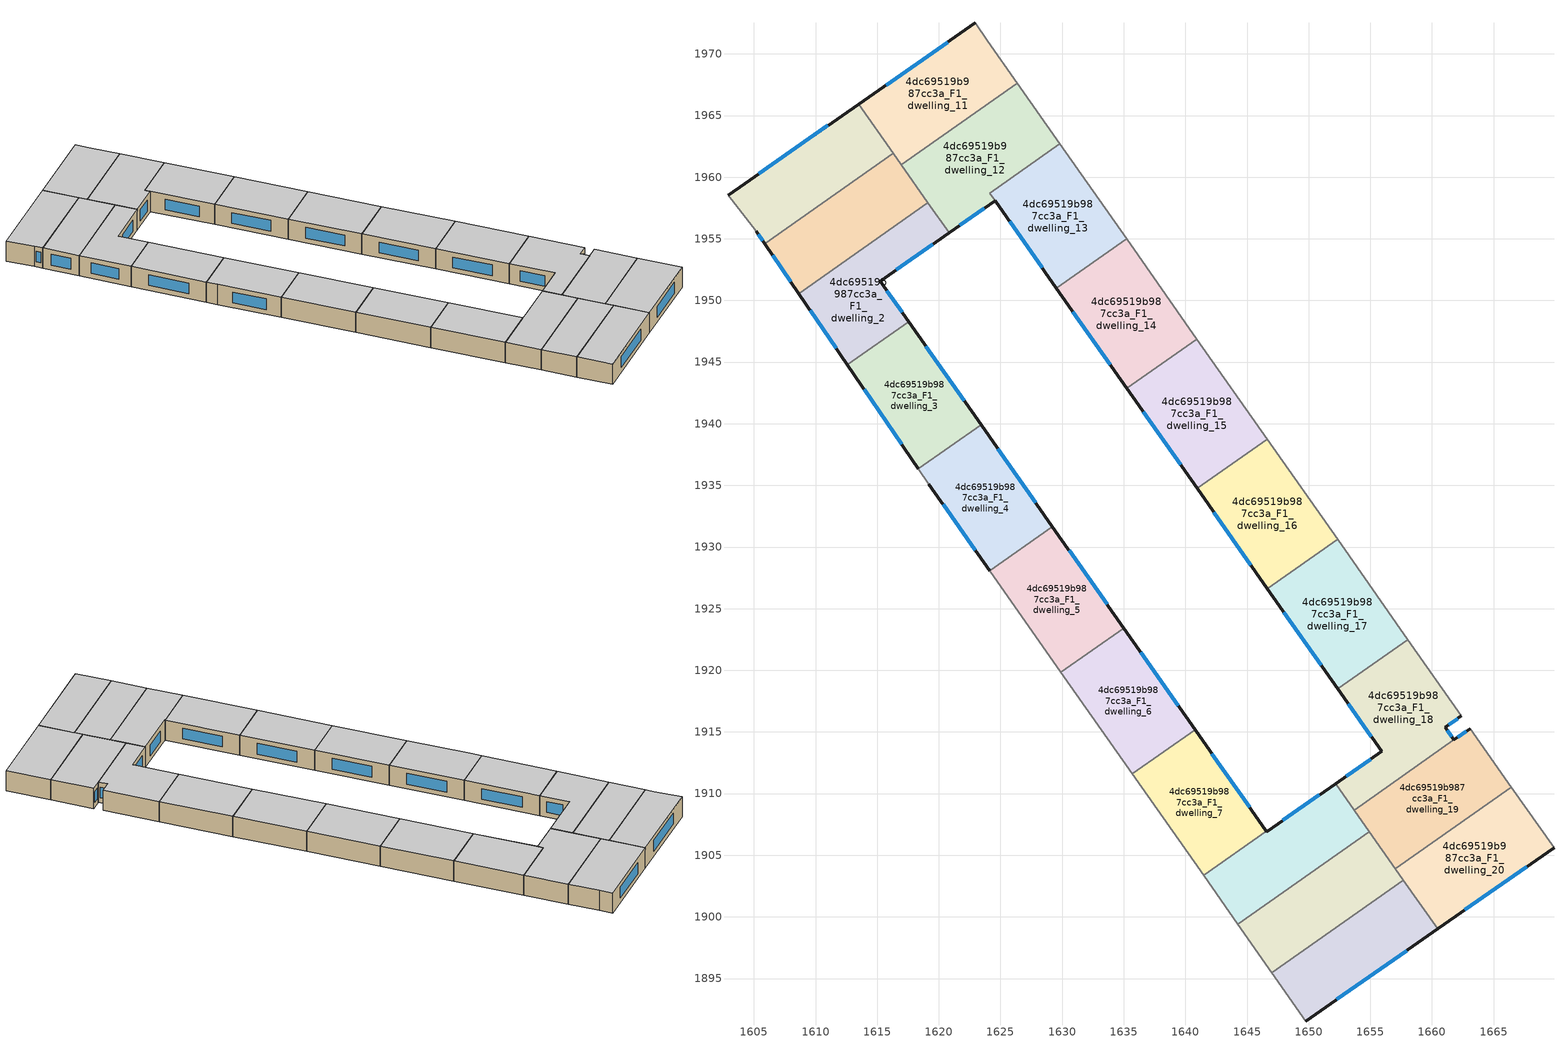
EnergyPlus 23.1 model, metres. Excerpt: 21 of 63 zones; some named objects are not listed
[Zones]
4dc69519b987cc3a_F1_dwelling_0
 floor to 4dc69519b987cc3a_F0_dwelling_0 (EU_floor_Construction): 1613.5,1965.93 1616.3,1961.93 1605.86,1954.61 1605.18,1955.61 1602.9,1958.54 z3
 wall outside (EU_wall_Construction): 1605.18,1955.61 1605.86,1954.61 / 1613.5,1965.93 1602.9,1958.54 z3:6
 wall adiabatic (EU_wall_Construction): 1602.9,1958.54 1605.18,1955.61 z3:6
 wall to 4dc69519b987cc3a_F1_dwelling_1 (EU_wall_Construction): 1605.86,1954.61 1616.3,1961.93 z3:6
 wall to 4dc69519b987cc3a_F1_dwelling_11 (EU_wall_Construction): 1616.3,1961.93 1613.5,1965.93 z3:6
 window (EU_Window_Construction): 1605.34,1955.37 1605.7,1954.84 / 1611.01,1964.19 1605.39,1960.27 z3.7:5.3
 ceiling to 4dc69519b987cc3a_F2_dwelling_0 (EU_floor_Construction): 1616.3,1961.93 1613.5,1965.93 1602.9,1958.54 1605.18,1955.61 1605.86,1954.61 z6
4dc69519b987cc3a_F1_dwelling_1
 floor to 4dc69519b987cc3a_F0_dwelling_1 (EU_floor_Construction): 1616.3,1961.93 1619.12,1957.92 1608.63,1950.56 1605.86,1954.61 z3
 wall outside (EU_wall_Construction): 1605.86,1954.61 1608.63,1950.56 z3:6
 wall to 4dc69519b987cc3a_F1_dwelling_2 (EU_wall_Construction): 1608.63,1950.56 1619.12,1957.92 z3:6
 wall to 4dc69519b987cc3a_F1_dwelling_12 (EU_wall_Construction): 1619.12,1957.92 1616.96,1961 z3:6
 wall to 4dc69519b987cc3a_F1_dwelling_11 (EU_wall_Construction): 1616.96,1961 1616.3,1961.94 z3:6
 window (EU_Window_Construction): 1606.51,1953.66 1607.98,1951.51 z3.7:5.3
 ceiling to 4dc69519b987cc3a_F2_dwelling_1 (EU_floor_Construction): 1619.12,1957.92 1616.3,1961.93 1605.86,1954.61 1608.63,1950.56 z6
4dc69519b987cc3a_F1_dwelling_10
 floor to 4dc69519b987cc3a_F0_dwelling_10 (EU_floor_Construction): 1657.69,1902.97 1660.46,1899.02 1649.76,1891.55 1647.01,1895.47 z3
 wall outside (EU_wall_Construction): 1649.76,1891.55 1660.46,1899.02 z3:6
 wall to 4dc69519b987cc3a_F1_dwelling_9 (EU_wall_Construction): 1657.69,1902.97 1647.01,1895.47 z3:6
 wall adiabatic (EU_wall_Construction): 1647.01,1895.47 1649.76,1891.55 z3:6
 wall to 4dc69519b987cc3a_F1_dwelling_20 (EU_wall_Construction): 1660.46,1899.02 1657.69,1902.97 z3:6
 window (EU_Window_Construction): 1652.27,1893.31 1657.95,1897.27 z3.7:5.3
 ceiling to 4dc69519b987cc3a_F2_dwelling_10 (EU_floor_Construction): 1660.46,1899.02 1657.69,1902.97 1647.01,1895.47 1649.76,1891.55 z6
4dc69519b987cc3a_F1_dwelling_11
 floor to 4dc69519b987cc3a_F0_dwelling_11 (EU_floor_Construction): 1623.98,1971.01 1626.37,1967.61 1616.96,1961 1613.5,1965.93 1622.94,1972.5 z3
 wall outside (EU_wall_Construction): 1622.94,1972.5 1613.5,1965.93 z3:6
 wall adiabatic (EU_wall_Construction): 1626.37,1967.61 1623.98,1971.01 1622.94,1972.5 z3:6
 wall to 4dc69519b987cc3a_F1_dwelling_12 (EU_wall_Construction): 1616.96,1961 1626.37,1967.61 z3:6
 window (EU_Window_Construction): 1620.72,1970.96 1615.72,1967.47 z3.7:5.3
 ceiling to 4dc69519b987cc3a_F2_dwelling_11 (EU_floor_Construction): 1626.37,1967.61 1623.98,1971.01 1622.94,1972.5 1613.5,1965.93 1616.96,1961 z6
4dc69519b987cc3a_F1_dwelling_12
 floor to 4dc69519b987cc3a_F0_dwelling_12 (EU_floor_Construction): 1626.37,1967.61 1629.81,1962.7 1624.12,1958.71 1624.57,1958.08 1620.84,1955.47 1616.96,1961 z3
 wall outside (EU_wall_Construction): 1620.84,1955.47 1624.57,1958.08 z3:6
 wall adiabatic (EU_wall_Construction): 1629.81,1962.7 1626.37,1967.61 z3:6
 wall to 4dc69519b987cc3a_F1_dwelling_13 (EU_wall_Construction): 1624.13,1958.71 1629.81,1962.7 / 1624.57,1958.08 1624.12,1958.71 z3:6
 wall to 4dc69519b987cc3a_F1_dwelling_2 (EU_wall_Construction): 1619.12,1957.92 1620.84,1955.47 z3:6
 window (EU_Window_Construction): 1621.71,1956.08 1623.69,1957.46 z3.7:5.3
 ceiling to 4dc69519b987cc3a_F2_dwelling_12 (EU_floor_Construction): 1624.57,1958.08 1624.12,1958.71 1629.81,1962.7 1626.37,1967.61 1616.96,1961 1620.84,1955.47 z6
4dc69519b987cc3a_F1_dwelling_13
 floor to 4dc69519b987cc3a_F0_dwelling_13 (EU_floor_Construction): 1629.81,1962.7 1635.23,1954.99 1629.54,1950.99 1624.13,1958.71 z3
 wall outside (EU_wall_Construction): 1624.57,1958.08 1629.54,1950.99 z3:6
 wall to 4dc69519b987cc3a_F1_dwelling_14 (EU_wall_Construction): 1629.54,1950.99 1635.23,1954.99 z3:6
 wall adiabatic (EU_wall_Construction): 1635.23,1954.99 1629.81,1962.7 z3:6
 window (EU_Window_Construction): 1625.74,1956.41 1628.37,1952.66 z3.7:5.3
 ceiling to 4dc69519b987cc3a_F2_dwelling_13 (EU_floor_Construction): 1635.23,1954.99 1629.81,1962.7 1624.13,1958.71 1629.54,1950.99 z6
4dc69519b987cc3a_F1_dwelling_14
 floor to 4dc69519b987cc3a_F0_dwelling_14 (EU_floor_Construction): 1635.23,1954.99 1640.93,1946.86 1635.24,1942.87 1629.54,1950.99 z3
 wall outside (EU_wall_Construction): 1629.54,1950.99 1635.24,1942.87 z3:6
 wall adiabatic (EU_wall_Construction): 1640.93,1946.86 1635.23,1954.99 z3:6
 wall to 4dc69519b987cc3a_F1_dwelling_15 (EU_wall_Construction): 1635.24,1942.87 1640.93,1946.86 z3:6
 window (EU_Window_Construction): 1630.88,1949.08 1633.9,1944.78 z3.7:5.3
 ceiling to 4dc69519b987cc3a_F2_dwelling_14 (EU_floor_Construction): 1640.93,1946.86 1635.23,1954.99 1629.54,1950.99 1635.24,1942.87 z6
4dc69519b987cc3a_F1_dwelling_15
 floor to 4dc69519b987cc3a_F0_dwelling_15 (EU_floor_Construction): 1640.93,1946.86 1646.64,1938.74 1640.95,1934.75 1635.24,1942.87 z3
 wall outside (EU_wall_Construction): 1635.24,1942.87 1640.95,1934.75 z3:6
 wall adiabatic (EU_wall_Construction): 1646.64,1938.74 1640.93,1946.86 z3:6
 wall to 4dc69519b987cc3a_F1_dwelling_16 (EU_wall_Construction): 1640.95,1934.75 1646.64,1938.74 z3:6
 window (EU_Window_Construction): 1636.58,1940.96 1639.61,1936.65 z3.7:5.3
 ceiling to 4dc69519b987cc3a_F2_dwelling_15 (EU_floor_Construction): 1646.64,1938.74 1640.93,1946.86 1635.24,1942.87 1640.95,1934.75 z6
4dc69519b987cc3a_F1_dwelling_16
 floor to 4dc69519b987cc3a_F0_dwelling_16 (EU_floor_Construction): 1646.64,1938.74 1652.34,1930.62 1646.65,1926.62 1640.95,1934.75 z3
 wall outside (EU_wall_Construction): 1640.95,1934.75 1646.65,1926.62 z3:6
 wall adiabatic (EU_wall_Construction): 1652.34,1930.62 1646.64,1938.74 z3:6
 wall to 4dc69519b987cc3a_F1_dwelling_17 (EU_wall_Construction): 1646.65,1926.62 1652.34,1930.62 z3:6
 window (EU_Window_Construction): 1642.29,1932.84 1645.31,1928.53 z3.7:5.3
 ceiling to 4dc69519b987cc3a_F2_dwelling_16 (EU_floor_Construction): 1652.34,1930.62 1646.64,1938.74 1640.95,1934.75 1646.65,1926.62 z6
4dc69519b987cc3a_F1_dwelling_17
 floor to 4dc69519b987cc3a_F0_dwelling_17 (EU_floor_Construction): 1652.34,1930.62 1658.04,1922.49 1652.36,1918.5 1646.65,1926.62 z3
 wall outside (EU_wall_Construction): 1646.65,1926.62 1652.36,1918.5 z3:6
 wall adiabatic (EU_wall_Construction): 1658.04,1922.49 1652.34,1930.62 z3:6
 wall to 4dc69519b987cc3a_F1_dwelling_18 (EU_wall_Construction): 1652.36,1918.5 1658.04,1922.49 z3:6
 window (EU_Window_Construction): 1647.99,1924.72 1651.02,1920.41 z3.7:5.3
 ceiling to 4dc69519b987cc3a_F2_dwelling_17 (EU_floor_Construction): 1658.04,1922.49 1652.34,1930.62 1646.65,1926.62 1652.36,1918.5 z6
4dc69519b987cc3a_F1_dwelling_18
 floor to 4dc69519b987cc3a_F0_dwelling_18 (EU_floor_Construction): 1658.04,1922.49 1662.39,1916.3 1661.06,1915.38 1661.78,1914.35 1653.69,1908.67 1652.18,1910.81 1655.93,1913.42 1652.36,1918.5 z3
 wall outside (EU_wall_Construction): 1652.36,1918.5 1655.93,1913.42 1652.18,1910.81 / 1661.78,1914.35 1661.06,1915.38 1662.39,1916.3 z3:6
 wall to 4dc69519b987cc3a_F1_dwelling_19 (EU_wall_Construction): 1653.69,1908.67 1661.78,1914.35 z3:6
 wall adiabatic (EU_wall_Construction): 1662.39,1916.3 1658.04,1922.49 z3:6
 wall to 4dc69519b987cc3a_F1_dwelling_8 (EU_wall_Construction): 1652.18,1910.81 1653.69,1908.67 z3:6
 window (EU_Window_Construction): 1655.05,1912.8 1653.06,1911.42 / 1653.2,1917.31 1655.09,1914.61 / 1661.37,1915.6 1662.08,1916.09 / 1661.61,1914.59 1661.23,1915.14 z3.7:5.3
 ceiling to 4dc69519b987cc3a_F2_dwelling_18 (EU_floor_Construction): 1661.78,1914.35 1661.06,1915.38 1662.39,1916.3 1658.04,1922.49 1652.36,1918.5 1655.93,1913.42 1652.18,1910.81 1653.69,1908.67 z6
4dc69519b987cc3a_F1_dwelling_19
 floor to 4dc69519b987cc3a_F0_dwelling_19 (EU_floor_Construction): 1663.11,1915.27 1666.45,1910.52 1657.03,1903.91 1653.69,1908.67 1661.78,1914.35 z3
 wall outside (EU_wall_Construction): 1663.11,1915.27 1661.78,1914.35 z3:6
 wall adiabatic (EU_wall_Construction): 1666.45,1910.52 1663.11,1915.27 z3:6
 wall to 4dc69519b987cc3a_F1_dwelling_20 (EU_wall_Construction): 1657.03,1903.91 1666.45,1910.52 z3:6
 wall to 4dc69519b987cc3a_F1_dwelling_9 (EU_wall_Construction): 1654.93,1906.9 1657.03,1903.91 z3:6
 wall to 4dc69519b987cc3a_F1_dwelling_8 (EU_wall_Construction): 1653.69,1908.67 1654.93,1906.9 z3:6
 window (EU_Window_Construction): 1662.8,1915.06 1662.09,1914.57 z3.7:5.3
 ceiling to 4dc69519b987cc3a_F2_dwelling_19 (EU_floor_Construction): 1666.45,1910.52 1663.11,1915.27 1661.78,1914.35 1653.69,1908.67 1657.03,1903.91 z6
4dc69519b987cc3a_F1_dwelling_2
 floor to 4dc69519b987cc3a_F0_dwelling_2 (EU_floor_Construction): 1619.12,1957.92 1620.84,1955.47 1615.24,1951.57 1617.57,1948.26 1612.59,1944.76 1608.63,1950.56 z3
 wall outside (EU_wall_Construction): 1608.63,1950.56 1612.59,1944.76 / 1617.57,1948.26 1615.24,1951.57 1620.84,1955.47 z3:6
 wall to 4dc69519b987cc3a_F1_dwelling_3 (EU_wall_Construction): 1612.59,1944.76 1617.57,1948.26 z3:6
 window (EU_Window_Construction): 1609.56,1949.2 1611.66,1946.13 / 1616.56,1952.48 1619.52,1954.56 / 1617.02,1949.03 1615.79,1950.79 z3.7:5.3
 ceiling to 4dc69519b987cc3a_F2_dwelling_2 (EU_floor_Construction): 1617.57,1948.26 1615.24,1951.57 1620.84,1955.47 1619.12,1957.92 1608.63,1950.56 1612.59,1944.76 z6
4dc69519b987cc3a_F1_dwelling_20
 floor to 4dc69519b987cc3a_F0_dwelling_20 (EU_floor_Construction): 1666.45,1910.52 1669.9,1905.61 1660.46,1899.02 1657.03,1903.91 z3
 wall outside (EU_wall_Construction): 1660.46,1899.02 1669.9,1905.61 z3:6
 wall adiabatic (EU_wall_Construction): 1669.9,1905.61 1666.45,1910.52 z3:6
 wall to 4dc69519b987cc3a_F1_dwelling_9 (EU_wall_Construction): 1657.03,1903.91 1657.69,1902.97 z3:6
 window (EU_Window_Construction): 1662.67,1900.57 1667.68,1904.06 z3.7:5.3
 ceiling to 4dc69519b987cc3a_F2_dwelling_20 (EU_floor_Construction): 1669.9,1905.61 1666.45,1910.52 1657.03,1903.91 1660.46,1899.02 z6
4dc69519b987cc3a_F1_dwelling_3
 floor to 4dc69519b987cc3a_F0_dwelling_3 (EU_floor_Construction): 1617.57,1948.26 1623.43,1939.9 1618.35,1936.34 1612.59,1944.76 z3
 wall outside (EU_wall_Construction): 1623.43,1939.9 1617.57,1948.26 / 1612.59,1944.76 1618.35,1936.34 z3:6
 wall to 4dc69519b987cc3a_F1_dwelling_4 (EU_wall_Construction): 1618.35,1936.34 1623.43,1939.9 z3:6
 window (EU_Window_Construction): 1622.05,1941.86 1618.94,1946.3 / 1613.94,1942.79 1617,1938.32 z3.7:5.3
 ceiling to 4dc69519b987cc3a_F2_dwelling_3 (EU_floor_Construction): 1623.43,1939.9 1617.57,1948.26 1612.59,1944.76 1618.35,1936.34 z6
4dc69519b987cc3a_F1_dwelling_4
 floor to 4dc69519b987cc3a_F0_dwelling_4 (EU_floor_Construction): 1623.43,1939.9 1629.22,1931.66 1624.12,1928.08 1619.2,1935.1 1618.35,1936.34 z3
 wall outside (EU_wall_Construction): 1629.22,1931.66 1623.43,1939.9 / 1619.2,1935.1 1624.12,1928.08 z3:6
 wall adiabatic (EU_wall_Construction): 1618.35,1936.34 1619.2,1935.1 z3:6
 wall to 4dc69519b987cc3a_F1_dwelling_5 (EU_wall_Construction): 1624.12,1928.08 1629.22,1931.66 z3:6
 window (EU_Window_Construction): 1627.86,1933.59 1624.79,1937.97 / 1620.35,1933.45 1622.97,1929.73 z3.7:5.3
 ceiling to 4dc69519b987cc3a_F2_dwelling_4 (EU_floor_Construction): 1629.22,1931.66 1623.43,1939.9 1618.35,1936.34 1619.2,1935.1 1624.12,1928.08 z6
4dc69519b987cc3a_F1_dwelling_5
 floor to 4dc69519b987cc3a_F0_dwelling_5 (EU_floor_Construction): 1629.22,1931.66 1635.01,1923.42 1629.91,1919.84 1624.12,1928.08 z3
 wall outside (EU_wall_Construction): 1635.01,1923.42 1629.22,1931.66 z3:6
 wall to 4dc69519b987cc3a_F1_dwelling_6 (EU_wall_Construction): 1629.91,1919.84 1635.01,1923.42 z3:6
 wall adiabatic (EU_wall_Construction): 1624.12,1928.08 1629.91,1919.84 z3:6
 window (EU_Window_Construction): 1633.65,1925.35 1630.58,1929.72 z3.7:5.3
 ceiling to 4dc69519b987cc3a_F2_dwelling_5 (EU_floor_Construction): 1635.01,1923.42 1629.22,1931.66 1624.12,1928.08 1629.91,1919.84 z6
4dc69519b987cc3a_F1_dwelling_6
 floor to 4dc69519b987cc3a_F0_dwelling_6 (EU_floor_Construction): 1635.01,1923.42 1640.79,1915.18 1635.69,1911.6 1629.91,1919.84 z3
 wall outside (EU_wall_Construction): 1640.79,1915.18 1635.01,1923.42 z3:6
 wall to 4dc69519b987cc3a_F1_dwelling_7 (EU_wall_Construction): 1635.69,1911.6 1640.79,1915.18 z3:6
 wall adiabatic (EU_wall_Construction): 1629.91,1919.84 1635.69,1911.6 z3:6
 window (EU_Window_Construction): 1639.43,1917.11 1636.36,1921.48 z3.7:5.3
 ceiling to 4dc69519b987cc3a_F2_dwelling_6 (EU_floor_Construction): 1640.79,1915.18 1635.01,1923.42 1629.91,1919.84 1635.69,1911.6 z6
4dc69519b987cc3a_F1_dwelling_7
 floor to 4dc69519b987cc3a_F0_dwelling_7 (EU_floor_Construction): 1640.79,1915.18 1646.57,1906.94 1641.47,1903.36 1635.69,1911.6 z3
 wall outside (EU_wall_Construction): 1646.57,1906.94 1640.79,1915.18 z3:6
 wall to 4dc69519b987cc3a_F1_dwelling_8 (EU_wall_Construction): 1641.47,1903.36 1646.57,1906.94 z3:6
 wall adiabatic (EU_wall_Construction): 1635.69,1911.6 1641.47,1903.36 z3:6
 window (EU_Window_Construction): 1645.21,1908.87 1642.15,1913.24 z3.7:5.3
 ceiling to 4dc69519b987cc3a_F2_dwelling_7 (EU_floor_Construction): 1646.57,1906.94 1640.79,1915.18 1635.69,1911.6 1641.47,1903.36 z6
4dc69519b987cc3a_F1_dwelling_8
 floor to 4dc69519b987cc3a_F0_dwelling_8 (EU_floor_Construction): 1652.18,1910.81 1654.93,1906.9 1644.25,1899.41 1641.47,1903.36 1646.57,1906.94 1646.59,1906.91 z3
 wall outside (EU_wall_Construction): 1652.18,1910.81 1646.59,1906.91 1646.57,1906.94 z3:6
 wall to 4dc69519b987cc3a_F1_dwelling_9 (EU_wall_Construction): 1644.25,1899.41 1654.93,1906.9 z3:6
 wall adiabatic (EU_wall_Construction): 1641.47,1903.36 1644.25,1899.41 z3:6
 window (EU_Window_Construction): 1650.87,1909.89 1647.91,1907.82 z3.7:5.3
 ceiling to 4dc69519b987cc3a_F2_dwelling_8 (EU_floor_Construction): 1654.93,1906.9 1652.18,1910.81 1646.59,1906.91 1646.57,1906.94 1641.47,1903.36 1644.25,1899.41 z6
4dc69519b987cc3a_F1_dwelling_9
 floor to 4dc69519b987cc3a_F0_dwelling_9 (EU_floor_Construction): 1654.93,1906.9 1657.69,1902.97 1647.01,1895.47 1644.25,1899.41 z3
 wall adiabatic (EU_wall_Construction): 1644.25,1899.41 1647.01,1895.47 z3:6
 ceiling to 4dc69519b987cc3a_F2_dwelling_9 (EU_floor_Construction): 1657.69,1902.97 1654.93,1906.9 1644.25,1899.41 1647.01,1895.47 z6
[Building]
EU S2 Campaign: North Axis=0; Terrain=City; Solar Distribution=FullExterior
[Site:Location]
Budapest.Ferenc.Liszt.Intl.AP: Latitude=47.437; Longitude=19.256; Time Zone=1; Elevation=185
[SizingPeriod:WeatherFileDays]
AnnualSizingPeriod: Begin Month=1; Begin Day of Month=1; End Month=12; End Day of Month=31; Day of Week for Start Day=Monday; Use Weather File Daylight Saving Period=No; Use Weather File Rain and Snow Indicators=No
[MATERIAL]
EU_InternalMass_Material: Roughness=MediumRough; Thickness=0.1; Conductivity=1; Density=1800; Specific Heat=900; Thermal Absorptance=0.9; Solar Absorptance=0.7; Visible Absorptance=0.7
[MATERIAL:NOMASS] Roughness=MediumRough; Thermal Absorptance=0.9; Solar Absorptance=0.7; Visible Absorptance=0.7
Name | Thermal Resistance
EU_wall_NoMass | 0.832559
EU_floor_NoMass | 0.872794
[WINDOWMATERIAL:SIMPLEGLAZINGSYSTEM]
EU_Window_SimpleGlazing: UFactor=2.79869; Solar Heat Gain Coefficient=0.75; Visible Transmittance=0.75
[CONSTRUCTION]
EU_wall_Construction: EU_wall_NoMass
EU_floor_Construction: EU_floor_NoMass
EU_Window_Construction: EU_Window_SimpleGlazing
EU_InternalMass_Construction: EU_InternalMass_Material
[ZONE] Type=1; Multiplier=1; Ceiling Height=autocalculate; Floor Area=autocalculate; Part of Total Floor Area=Yes
Name | Volume
4dc69519b987cc3a_F1_dwelling_0 | 188.099
4dc69519b987cc3a_F1_dwelling_1 | 188.076
4dc69519b987cc3a_F1_dwelling_10 | 188.088
4dc69519b987cc3a_F1_dwelling_11 | 206.914
4dc69519b987cc3a_F1_dwelling_12 | 217.326
4dc69519b987cc3a_F1_dwelling_13 | 196.435
4dc69519b987cc3a_F1_dwelling_14; 4dc69519b987cc3a_F1_dwelling_16 | 206.916
4dc69519b987cc3a_F1_dwelling_15 | 206.939
4dc69519b987cc3a_F1_dwelling_17 | 206.908
4dc69519b987cc3a_F1_dwelling_18 | 213.199
4dc69519b987cc3a_F1_dwelling_19 | 200.595
4dc69519b987cc3a_F1_dwelling_2 | 188.123
4dc69519b987cc3a_F1_dwelling_20 | 206.906
4dc69519b987cc3a_F1_dwelling_3 | 188.101
4dc69519b987cc3a_F1_dwelling_4 | 188.102
4dc69519b987cc3a_F1_dwelling_5 | 188.109
4dc69519b987cc3a_F1_dwelling_6 | 188.108
4dc69519b987cc3a_F1_dwelling_7 | 188.075
4dc69519b987cc3a_F1_dwelling_8 | 188.111
4dc69519b987cc3a_F1_dwelling_9 | 188.103
[INTERNALMASS] Construction=EU_InternalMass_Construction
Name | Zone or ZoneList | Surface Area
4dc69519b987cc3a_F1_dwelling_0_EU_InternalMass | 4dc69519b987cc3a_F1_dwelling_0 | 62.6995
4dc69519b987cc3a_F1_dwelling_1_EU_InternalMass | 4dc69519b987cc3a_F1_dwelling_1 | 62.692
4dc69519b987cc3a_F1_dwelling_2_EU_InternalMass | 4dc69519b987cc3a_F1_dwelling_2 | 62.7079
4dc69519b987cc3a_F1_dwelling_3_EU_InternalMass | 4dc69519b987cc3a_F1_dwelling_3 | 62.7005
4dc69519b987cc3a_F1_dwelling_4_EU_InternalMass | 4dc69519b987cc3a_F1_dwelling_4 | 62.7007
4dc69519b987cc3a_F1_dwelling_5_EU_InternalMass | 4dc69519b987cc3a_F1_dwelling_5 | 62.7028
4dc69519b987cc3a_F1_dwelling_6_EU_InternalMass | 4dc69519b987cc3a_F1_dwelling_6 | 62.7027
4dc69519b987cc3a_F1_dwelling_7_EU_InternalMass | 4dc69519b987cc3a_F1_dwelling_7 | 62.6916
4dc69519b987cc3a_F1_dwelling_8_EU_InternalMass | 4dc69519b987cc3a_F1_dwelling_8 | 62.7038
4dc69519b987cc3a_F1_dwelling_9_EU_InternalMass | 4dc69519b987cc3a_F1_dwelling_9 | 62.7009
4dc69519b987cc3a_F1_dwelling_10_EU_InternalMass | 4dc69519b987cc3a_F1_dwelling_10 | 62.6959
4dc69519b987cc3a_F1_dwelling_11_EU_InternalMass | 4dc69519b987cc3a_F1_dwelling_11 | 68.9712
4dc69519b987cc3a_F1_dwelling_12_EU_InternalMass | 4dc69519b987cc3a_F1_dwelling_12 | 72.4416
4dc69519b987cc3a_F1_dwelling_13_EU_InternalMass | 4dc69519b987cc3a_F1_dwelling_13 | 65.5024
4dc69519b987cc3a_F1_dwelling_14_EU_InternalMass | 4dc69519b987cc3a_F1_dwelling_14 | 68.9721
4dc69519b987cc3a_F1_dwelling_15_EU_InternalMass | 4dc69519b987cc3a_F1_dwelling_15 | 68.9797
4dc69519b987cc3a_F1_dwelling_16_EU_InternalMass | 4dc69519b987cc3a_F1_dwelling_16 | 68.9719
4dc69519b987cc3a_F1_dwelling_17_EU_InternalMass | 4dc69519b987cc3a_F1_dwelling_17 | 68.9695
4dc69519b987cc3a_F1_dwelling_18_EU_InternalMass | 4dc69519b987cc3a_F1_dwelling_18 | 71.0665
4dc69519b987cc3a_F1_dwelling_19_EU_InternalMass | 4dc69519b987cc3a_F1_dwelling_19 | 66.865
4dc69519b987cc3a_F1_dwelling_20_EU_InternalMass | 4dc69519b987cc3a_F1_dwelling_20 | 68.9685
[OTHEREQUIPMENT] Fuel Type=Electricity; Design Level Calculation Method=Watts/Area; Power per Zone Floor Area=1; Fraction Latent=0; Fraction Radiant=0; Fraction Lost=0; Carbon Dioxide Generation Rate=0; EndUse Subcategory=EU_Step8_InternalGains
Name | Zone or ZoneList or Space or SpaceList | Schedule
EU_Step8_InternalGain_4dc69519b987cc3a_F1_dwelling_0_f000 | 4dc69519b987cc3a_F1_dwelling_0 | EU_Step8_GainSchedule_4dc69519b987cc3a_F1_dwelling_0_f000
EU_Step8_InternalGain_4dc69519b987cc3a_F1_dwelling_1_f000 | 4dc69519b987cc3a_F1_dwelling_1 | EU_Step8_GainSchedule_4dc69519b987cc3a_F1_dwelling_1_f000
EU_Step8_InternalGain_4dc69519b987cc3a_F1_dwelling_2_f000 | 4dc69519b987cc3a_F1_dwelling_2 | EU_Step8_GainSchedule_4dc69519b987cc3a_F1_dwelling_2_f000
EU_Step8_InternalGain_4dc69519b987cc3a_F1_dwelling_3_f000 | 4dc69519b987cc3a_F1_dwelling_3 | EU_Step8_GainSchedule_4dc69519b987cc3a_F1_dwelling_3_f000
EU_Step8_InternalGain_4dc69519b987cc3a_F1_dwelling_4_f000 | 4dc69519b987cc3a_F1_dwelling_4 | EU_Step8_GainSchedule_4dc69519b987cc3a_F1_dwelling_4_f000
EU_Step8_InternalGain_4dc69519b987cc3a_F1_dwelling_5_f000 | 4dc69519b987cc3a_F1_dwelling_5 | EU_Step8_GainSchedule_4dc69519b987cc3a_F1_dwelling_5_f000
EU_Step8_InternalGain_4dc69519b987cc3a_F1_dwelling_6_f000 | 4dc69519b987cc3a_F1_dwelling_6 | EU_Step8_GainSchedule_4dc69519b987cc3a_F1_dwelling_6_f000
EU_Step8_InternalGain_4dc69519b987cc3a_F1_dwelling_7_f000 | 4dc69519b987cc3a_F1_dwelling_7 | EU_Step8_GainSchedule_4dc69519b987cc3a_F1_dwelling_7_f000
EU_Step8_InternalGain_4dc69519b987cc3a_F1_dwelling_8_f000 | 4dc69519b987cc3a_F1_dwelling_8 | EU_Step8_GainSchedule_4dc69519b987cc3a_F1_dwelling_8_f000
EU_Step8_InternalGain_4dc69519b987cc3a_F1_dwelling_9_f000 | 4dc69519b987cc3a_F1_dwelling_9 | EU_Step8_GainSchedule_4dc69519b987cc3a_F1_dwelling_9_f000
EU_Step8_InternalGain_4dc69519b987cc3a_F1_dwelling_10_f000 | 4dc69519b987cc3a_F1_dwelling_10 | EU_Step8_GainSchedule_4dc69519b987cc3a_F1_dwelling_10_f000
EU_Step8_InternalGain_4dc69519b987cc3a_F1_dwelling_11_f000 | 4dc69519b987cc3a_F1_dwelling_11 | EU_Step8_GainSchedule_4dc69519b987cc3a_F1_dwelling_11_f000
EU_Step8_InternalGain_4dc69519b987cc3a_F1_dwelling_12_f000 | 4dc69519b987cc3a_F1_dwelling_12 | EU_Step8_GainSchedule_4dc69519b987cc3a_F1_dwelling_12_f000
EU_Step8_InternalGain_4dc69519b987cc3a_F1_dwelling_13_f000 | 4dc69519b987cc3a_F1_dwelling_13 | EU_Step8_GainSchedule_4dc69519b987cc3a_F1_dwelling_13_f000
EU_Step8_InternalGain_4dc69519b987cc3a_F1_dwelling_14_f000 | 4dc69519b987cc3a_F1_dwelling_14 | EU_Step8_GainSchedule_4dc69519b987cc3a_F1_dwelling_14_f000
EU_Step8_InternalGain_4dc69519b987cc3a_F1_dwelling_15_f000 | 4dc69519b987cc3a_F1_dwelling_15 | EU_Step8_GainSchedule_4dc69519b987cc3a_F1_dwelling_15_f000
EU_Step8_InternalGain_4dc69519b987cc3a_F1_dwelling_16_f000 | 4dc69519b987cc3a_F1_dwelling_16 | EU_Step8_GainSchedule_4dc69519b987cc3a_F1_dwelling_16_f000
EU_Step8_InternalGain_4dc69519b987cc3a_F1_dwelling_17_f000 | 4dc69519b987cc3a_F1_dwelling_17 | EU_Step8_GainSchedule_4dc69519b987cc3a_F1_dwelling_17_f000
EU_Step8_InternalGain_4dc69519b987cc3a_F1_dwelling_18_f000 | 4dc69519b987cc3a_F1_dwelling_18 | EU_Step8_GainSchedule_4dc69519b987cc3a_F1_dwelling_18_f000
EU_Step8_InternalGain_4dc69519b987cc3a_F1_dwelling_19_f000 | 4dc69519b987cc3a_F1_dwelling_19 | EU_Step8_GainSchedule_4dc69519b987cc3a_F1_dwelling_19_f000
EU_Step8_InternalGain_4dc69519b987cc3a_F1_dwelling_20_f000 | 4dc69519b987cc3a_F1_dwelling_20 | EU_Step8_GainSchedule_4dc69519b987cc3a_F1_dwelling_20_f000
[ZONEVENTILATION:DESIGNFLOWRATE] Schedule=EU_AlwaysOn; Design Flow Rate Calculation Method=AirChanges/Hour; Air Changes per Hour=0.475469; Ventilation Type=Natural; Fan Pressure Rise=0; Fan Total Efficiency=1; Constant Term Coefficient=1; Temperature Term Coefficient=0; Velocity Term Coefficient=0; Velocity Squared Term Coefficient=0; Minimum Indoor Temperature=-100; Maximum Indoor Temperature=100; Delta Temperature=-100; Minimum Outdoor Temperature=-100; Maximum Outdoor Temperature=100; Maximum Wind Speed=40
Name | Zone or ZoneList or Space or SpaceList
EU_ConstantAir_4dc69519b987cc3a_F1_dwelling_0 | 4dc69519b987cc3a_F1_dwelling_0
EU_ConstantAir_4dc69519b987cc3a_F1_dwelling_1 | 4dc69519b987cc3a_F1_dwelling_1
EU_ConstantAir_4dc69519b987cc3a_F1_dwelling_2 | 4dc69519b987cc3a_F1_dwelling_2
EU_ConstantAir_4dc69519b987cc3a_F1_dwelling_3 | 4dc69519b987cc3a_F1_dwelling_3
EU_ConstantAir_4dc69519b987cc3a_F1_dwelling_4 | 4dc69519b987cc3a_F1_dwelling_4
EU_ConstantAir_4dc69519b987cc3a_F1_dwelling_5 | 4dc69519b987cc3a_F1_dwelling_5
EU_ConstantAir_4dc69519b987cc3a_F1_dwelling_6 | 4dc69519b987cc3a_F1_dwelling_6
EU_ConstantAir_4dc69519b987cc3a_F1_dwelling_7 | 4dc69519b987cc3a_F1_dwelling_7
EU_ConstantAir_4dc69519b987cc3a_F1_dwelling_8 | 4dc69519b987cc3a_F1_dwelling_8
EU_ConstantAir_4dc69519b987cc3a_F1_dwelling_9 | 4dc69519b987cc3a_F1_dwelling_9
EU_ConstantAir_4dc69519b987cc3a_F1_dwelling_10 | 4dc69519b987cc3a_F1_dwelling_10
EU_ConstantAir_4dc69519b987cc3a_F1_dwelling_11 | 4dc69519b987cc3a_F1_dwelling_11
EU_ConstantAir_4dc69519b987cc3a_F1_dwelling_12 | 4dc69519b987cc3a_F1_dwelling_12
EU_ConstantAir_4dc69519b987cc3a_F1_dwelling_13 | 4dc69519b987cc3a_F1_dwelling_13
EU_ConstantAir_4dc69519b987cc3a_F1_dwelling_14 | 4dc69519b987cc3a_F1_dwelling_14
EU_ConstantAir_4dc69519b987cc3a_F1_dwelling_15 | 4dc69519b987cc3a_F1_dwelling_15
EU_ConstantAir_4dc69519b987cc3a_F1_dwelling_16 | 4dc69519b987cc3a_F1_dwelling_16
EU_ConstantAir_4dc69519b987cc3a_F1_dwelling_17 | 4dc69519b987cc3a_F1_dwelling_17
EU_ConstantAir_4dc69519b987cc3a_F1_dwelling_18 | 4dc69519b987cc3a_F1_dwelling_18
EU_ConstantAir_4dc69519b987cc3a_F1_dwelling_19 | 4dc69519b987cc3a_F1_dwelling_19
EU_ConstantAir_4dc69519b987cc3a_F1_dwelling_20 | 4dc69519b987cc3a_F1_dwelling_20
[HVACTEMPLATE:ZONE:IDEALLOADSAIRSYSTEM] System Availability Schedule=EU_AlwaysOn; Maximum Heating Supply Air Temperature=50; Minimum Cooling Supply Air Temperature=13; Maximum Heating Supply Air Humidity Ratio=0.0156; Minimum Cooling Supply Air Humidity Ratio=0.0077; Heating Limit=NoLimit; Cooling Limit=NoLimit; Heating Availability Schedule=EU_AlwaysOn; Cooling Availability Schedule=EU_CoolingOff; Dehumidification Control Type=ConstantSensibleHeatRatio; Cooling Sensible Heat Ratio=0.7; Dehumidification Setpoint=60; Humidification Control Type=None; Humidification Setpoint=30; Outdoor Air Method=None; Outdoor Air Flow Rate per Person=0.00944; Outdoor Air Flow Rate per Zone Floor Area=0; Outdoor Air Flow Rate per Zone=0; Demand Controlled Ventilation Type=None; Outdoor Air Economizer Type=NoEconomizer; Heat Recovery Type=None; Sensible Heat Recovery Effectiveness=0.7; Latent Heat Recovery Effectiveness=0.65
Name | Template Thermostat
4dc69519b987cc3a_F1_dwelling_0 | EU_HeatOnly_4dc69519b987cc3a_F1_dwelling_0
4dc69519b987cc3a_F1_dwelling_1 | EU_HeatOnly_4dc69519b987cc3a_F1_dwelling_1
4dc69519b987cc3a_F1_dwelling_2 | EU_HeatOnly_4dc69519b987cc3a_F1_dwelling_2
4dc69519b987cc3a_F1_dwelling_3 | EU_HeatOnly_4dc69519b987cc3a_F1_dwelling_3
4dc69519b987cc3a_F1_dwelling_4 | EU_HeatOnly_4dc69519b987cc3a_F1_dwelling_4
4dc69519b987cc3a_F1_dwelling_5 | EU_HeatOnly_4dc69519b987cc3a_F1_dwelling_5
4dc69519b987cc3a_F1_dwelling_6 | EU_HeatOnly_4dc69519b987cc3a_F1_dwelling_6
4dc69519b987cc3a_F1_dwelling_7 | EU_HeatOnly_4dc69519b987cc3a_F1_dwelling_7
4dc69519b987cc3a_F1_dwelling_8 | EU_HeatOnly_4dc69519b987cc3a_F1_dwelling_8
4dc69519b987cc3a_F1_dwelling_9 | EU_HeatOnly_4dc69519b987cc3a_F1_dwelling_9
4dc69519b987cc3a_F1_dwelling_10 | EU_HeatOnly_4dc69519b987cc3a_F1_dwelling_10
4dc69519b987cc3a_F1_dwelling_11 | EU_HeatOnly_4dc69519b987cc3a_F1_dwelling_11
4dc69519b987cc3a_F1_dwelling_12 | EU_HeatOnly_4dc69519b987cc3a_F1_dwelling_12
4dc69519b987cc3a_F1_dwelling_13 | EU_HeatOnly_4dc69519b987cc3a_F1_dwelling_13
4dc69519b987cc3a_F1_dwelling_14 | EU_HeatOnly_4dc69519b987cc3a_F1_dwelling_14
4dc69519b987cc3a_F1_dwelling_15 | EU_HeatOnly_4dc69519b987cc3a_F1_dwelling_15
4dc69519b987cc3a_F1_dwelling_16 | EU_HeatOnly_4dc69519b987cc3a_F1_dwelling_16
4dc69519b987cc3a_F1_dwelling_17 | EU_HeatOnly_4dc69519b987cc3a_F1_dwelling_17
4dc69519b987cc3a_F1_dwelling_18 | EU_HeatOnly_4dc69519b987cc3a_F1_dwelling_18
4dc69519b987cc3a_F1_dwelling_19 | EU_HeatOnly_4dc69519b987cc3a_F1_dwelling_19
4dc69519b987cc3a_F1_dwelling_20 | EU_HeatOnly_4dc69519b987cc3a_F1_dwelling_20
[SIZING:ZONE] Zone Cooling Design Supply Air Temperature Input Method=SupplyAirTemperature; Zone Cooling Design Supply Air Temperature=13; Zone Heating Design Supply Air Temperature Input Method=SupplyAirTemperature; Zone Heating Design Supply Air Temperature=50; Zone Cooling Design Supply Air Humidity Ratio=0.008; Zone Heating Design Supply Air Humidity Ratio=0.008; Cooling Design Air Flow Method=DesignDay; Cooling Design Air Flow Rate=0; Cooling Minimum Air Flow per Zone Floor Area=0.000762; Cooling Minimum Air Flow=0; Cooling Minimum Air Flow Fraction=0.2; Heating Design Air Flow Method=DesignDay; Heating Design Air Flow Rate=0; Heating Maximum Air Flow per Zone Floor Area=0.002032; Heating Maximum Air Flow=0.141576; Heating Maximum Air Flow Fraction=0.3; Account for Dedicated Outdoor Air System=No; Dedicated Outdoor Air System Control Strategy=NeutralSupplyAir; Dedicated Outdoor Air Low Setpoint Temperature for Design=autosize; Dedicated Outdoor Air High Setpoint Temperature for Design=autosize; Zone Load Sizing Method=Sensible Load Only No Latent Load; Zone Latent Cooling Design Supply Air Humidity Ratio Input Method=HumidityRatioDifference; Zone Cooling Design Supply Air Humidity Ratio Difference=0.005; Zone Latent Heating Design Supply Air Humidity Ratio Input Method=HumidityRatioDifference; Zone Humidification Design Supply Air Humidity Ratio Difference=0.005
4dc69519b987cc3a_F1_dwelling_0; 4dc69519b987cc3a_F1_dwelling_1; 4dc69519b987cc3a_F1_dwelling_2; 4dc69519b987cc3a_F1_dwelling_3; 4dc69519b987cc3a_F1_dwelling_4; 4dc69519b987cc3a_F1_dwelling_5; 4dc69519b987cc3a_F1_dwelling_6; 4dc69519b987cc3a_F1_dwelling_7; 4dc69519b987cc3a_F1_dwelling_8; 4dc69519b987cc3a_F1_dwelling_9; 4dc69519b987cc3a_F1_dwelling_10; 4dc69519b987cc3a_F1_dwelling_11; 4dc69519b987cc3a_F1_dwelling_12; 4dc69519b987cc3a_F1_dwelling_13; 4dc69519b987cc3a_F1_dwelling_14; 4dc69519b987cc3a_F1_dwelling_15; 4dc69519b987cc3a_F1_dwelling_16; 4dc69519b987cc3a_F1_dwelling_17; 4dc69519b987cc3a_F1_dwelling_18; 4dc69519b987cc3a_F1_dwelling_19; 4dc69519b987cc3a_F1_dwelling_20
[SCHEDULE:CONSTANT]
Name | Hourly Value
EU_AlwaysOn | 1
EU_CoolingOff | 0
[SCHEDULE:FILE] Column Number=1; Rows to Skip at Top=0; Number of Hours of Data=8760; Column Separator=Comma; Interpolate to Timestep=No; Minutes per Item=60; Adjust Schedule for Daylight Savings=Yes
Name | File
EU_Step8_GainSchedule_4dc69519b987cc3a_F1_dwelling_0_f000 | ../../schedules/4dc69519b987cc3a/4dc69519b987cc3a_F1_dwelling_0_f000_gain.csv
EU_Step8_GainSchedule_4dc69519b987cc3a_F1_dwelling_1_f000 | ../../schedules/4dc69519b987cc3a/4dc69519b987cc3a_F1_dwelling_1_f000_gain.csv
EU_Step8_GainSchedule_4dc69519b987cc3a_F1_dwelling_2_f000 | ../../schedules/4dc69519b987cc3a/4dc69519b987cc3a_F1_dwelling_2_f000_gain.csv
EU_Step8_GainSchedule_4dc69519b987cc3a_F1_dwelling_3_f000 | ../../schedules/4dc69519b987cc3a/4dc69519b987cc3a_F1_dwelling_3_f000_gain.csv
EU_Step8_GainSchedule_4dc69519b987cc3a_F1_dwelling_4_f000 | ../../schedules/4dc69519b987cc3a/4dc69519b987cc3a_F1_dwelling_4_f000_gain.csv
EU_Step8_GainSchedule_4dc69519b987cc3a_F1_dwelling_5_f000 | ../../schedules/4dc69519b987cc3a/4dc69519b987cc3a_F1_dwelling_5_f000_gain.csv
EU_Step8_GainSchedule_4dc69519b987cc3a_F1_dwelling_6_f000 | ../../schedules/4dc69519b987cc3a/4dc69519b987cc3a_F1_dwelling_6_f000_gain.csv
EU_Step8_GainSchedule_4dc69519b987cc3a_F1_dwelling_7_f000 | ../../schedules/4dc69519b987cc3a/4dc69519b987cc3a_F1_dwelling_7_f000_gain.csv
EU_Step8_GainSchedule_4dc69519b987cc3a_F1_dwelling_8_f000 | ../../schedules/4dc69519b987cc3a/4dc69519b987cc3a_F1_dwelling_8_f000_gain.csv
EU_Step8_GainSchedule_4dc69519b987cc3a_F1_dwelling_9_f000 | ../../schedules/4dc69519b987cc3a/4dc69519b987cc3a_F1_dwelling_9_f000_gain.csv
EU_Step8_GainSchedule_4dc69519b987cc3a_F1_dwelling_10_f000 | ../../schedules/4dc69519b987cc3a/4dc69519b987cc3a_F1_dwelling_10_f000_gain.csv
EU_Step8_GainSchedule_4dc69519b987cc3a_F1_dwelling_11_f000 | ../../schedules/4dc69519b987cc3a/4dc69519b987cc3a_F1_dwelling_11_f000_gain.csv
EU_Step8_GainSchedule_4dc69519b987cc3a_F1_dwelling_12_f000 | ../../schedules/4dc69519b987cc3a/4dc69519b987cc3a_F1_dwelling_12_f000_gain.csv
EU_Step8_GainSchedule_4dc69519b987cc3a_F1_dwelling_13_f000 | ../../schedules/4dc69519b987cc3a/4dc69519b987cc3a_F1_dwelling_13_f000_gain.csv
EU_Step8_GainSchedule_4dc69519b987cc3a_F1_dwelling_14_f000 | ../../schedules/4dc69519b987cc3a/4dc69519b987cc3a_F1_dwelling_14_f000_gain.csv
EU_Step8_GainSchedule_4dc69519b987cc3a_F1_dwelling_15_f000 | ../../schedules/4dc69519b987cc3a/4dc69519b987cc3a_F1_dwelling_15_f000_gain.csv
EU_Step8_GainSchedule_4dc69519b987cc3a_F1_dwelling_16_f000 | ../../schedules/4dc69519b987cc3a/4dc69519b987cc3a_F1_dwelling_16_f000_gain.csv
EU_Step8_GainSchedule_4dc69519b987cc3a_F1_dwelling_17_f000 | ../../schedules/4dc69519b987cc3a/4dc69519b987cc3a_F1_dwelling_17_f000_gain.csv
EU_Step8_GainSchedule_4dc69519b987cc3a_F1_dwelling_18_f000 | ../../schedules/4dc69519b987cc3a/4dc69519b987cc3a_F1_dwelling_18_f000_gain.csv
EU_Step8_GainSchedule_4dc69519b987cc3a_F1_dwelling_19_f000 | ../../schedules/4dc69519b987cc3a/4dc69519b987cc3a_F1_dwelling_19_f000_gain.csv
EU_Step8_GainSchedule_4dc69519b987cc3a_F1_dwelling_20_f000 | ../../schedules/4dc69519b987cc3a/4dc69519b987cc3a_F1_dwelling_20_f000_gain.csv
